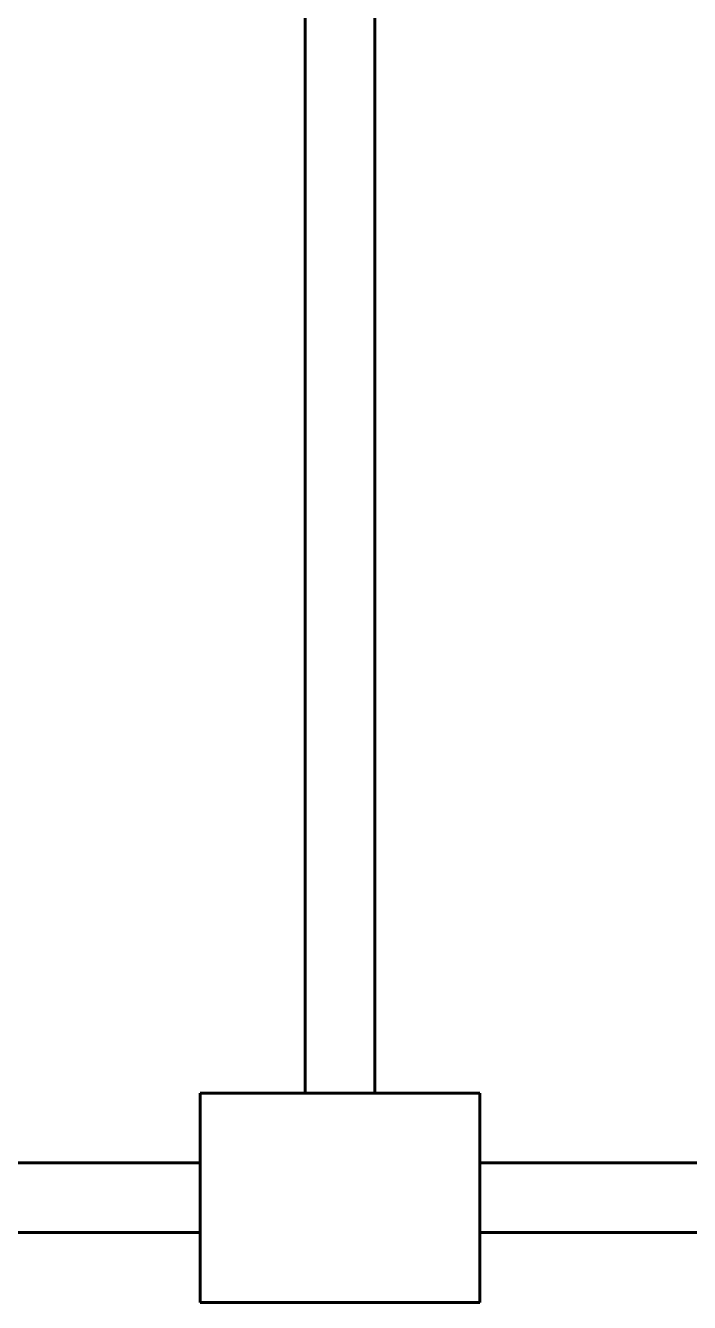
# Model space of a CAD drawing. Extents: x 0 to 297, y 0 to 292.
# Drawn here: x 228.1 to 232.85, y 69.61 to 78.75 of the extents above; entities that cross this region are included whole.
import ezdxf

# ---------------------------------------------------------------- set-up
doc = ezdxf.new("R2010")
doc.units = 0
doc.header["$MEASUREMENT"] = 0
doc.linetypes.add('K5LT_BASIC', pattern=[0])
doc.layers.add('Системный слой', color=7, linetype='Continuous')

# ---------------------------------------------------------------- blocks, each defined once
blk = doc.blocks.new('*U')
at = {"layer": 'Системный слой', "linetype": 'K5LT_BASIC', "lineweight": 60}
for p, q in [((231.3503, 71.1064), (229.3503, 71.1064)), ((229.3503, 71.1064), (229.3503, 69.6064)), ((231.3503, 71.1064), (229.3503, 71.1064)), ((229.3503, 71.1064), (229.3503, 69.6064)), ((231.3503, 71.1064), (229.3503, 71.1064)), ((229.3503, 71.1064), (229.3503, 69.6064)), ((231.3503, 71.1064), (229.3503, 71.1064)), ((229.3503, 71.1064), (229.3503, 69.6064)), ((231.3503, 69.6064), (231.3503, 71.1064)), ((231.3503, 69.6064), (231.3503, 71.1064)), ((231.3503, 69.6064), (231.3503, 71.1064)), ((231.3503, 69.6064), (231.3503, 71.1064)), ((229.3503, 69.6064), (231.3503, 69.6064)), ((229.3503, 69.6064), (231.3503, 69.6064)), ((229.3503, 69.6064), (231.3503, 69.6064)), ((229.3503, 69.6064), (231.3503, 69.6064))]:
    blk.add_line(p, q, dxfattribs=at)

msp = doc.modelspace()

# ---------------------------------------------------------------- linework, layer by layer
at = {"layer": 'Системный слой', "linetype": 'K5LT_BASIC', "lineweight": 60}
for p, q in [((230.1001, 71.1064), (230.1001, 91.1064)), ((230.6001, 71.1061), (230.6001, 91.1064)), ((230.1001, 84.1061), (230.1001, 71.1064)), ((230.6001, 71.1061), (230.6001, 84.1061)), ((231.3503, 71.1064), (229.3503, 71.1064)), ((229.3503, 69.6064), (229.3503, 71.1064)), ((229.3503, 71.1064), (229.3503, 69.6064)), ((229.3503, 71.1064), (231.3503, 71.1064)), ((231.3503, 71.1064), (229.3503, 71.1064)), ((229.3503, 69.6064), (229.3503, 71.1064)), ((229.3503, 71.1064), (229.3503, 69.6064)), ((229.3503, 71.1064), (231.3503, 71.1064)), ((231.3503, 71.1064), (229.3503, 71.1064)), ((229.3503, 69.6064), (229.3503, 71.1064)), ((229.3503, 71.1064), (229.3503, 69.6064)), ((229.3503, 71.1064), (231.3503, 71.1064)), ((229.3503, 71.1064), (229.3503, 69.6064)), ((229.3503, 71.1064), (231.3503, 71.1064)), ((231.3503, 71.1064), (229.3503, 71.1064)), ((229.3503, 69.6064), (229.3503, 71.1064)), ((229.3503, 71.1064), (229.3503, 69.6064)), ((229.3503, 71.1064), (231.3503, 71.1064)), ((229.3503, 71.1064), (229.3503, 69.6064)), ((229.3503, 71.1064), (231.3503, 71.1064)), ((231.3503, 71.1064), (231.3503, 69.6064)), ((231.3503, 71.1064), (231.3503, 69.6064)), ((231.3503, 71.1064), (231.3503, 69.6064)), ((231.3503, 71.1064), (231.3503, 69.6064)), ((231.3503, 71.1064), (231.3503, 69.6064)), ((231.3503, 71.1064), (231.3503, 69.6064)), ((231.3503, 71.1064), (231.3503, 69.6064)), ((231.3503, 71.1064), (231.3503, 69.6064)), ((231.3503, 71.1064), (231.3503, 69.6064)), ((231.3503, 71.1064), (231.3503, 69.6064)), ((231.3503, 71.1064), (231.3503, 69.6064)), ((231.3503, 71.1064), (231.3503, 69.6064)), ((231.3503, 71.1064), (231.3503, 69.6064)), ((223.3505, 70.6065), (229.3505, 70.6065)), ((231.3505, 70.6065), (237.3505, 70.6065)), ((229.3503, 70.1064), (223.3503, 70.1064)), ((237.3503, 70.1064), (231.3503, 70.1064)), ((231.3503, 69.6064), (229.3503, 69.6064)), ((229.3503, 69.6064), (231.3503, 69.6064)), ((231.3503, 69.6064), (229.3503, 69.6064)), ((229.3503, 69.6064), (231.3503, 69.6064)), ((231.3503, 69.6064), (229.3503, 69.6064)), ((231.3503, 69.6064), (229.3503, 69.6064)), ((229.3503, 69.6064), (231.3503, 69.6064)), ((231.3503, 69.6064), (229.3503, 69.6064)), ((229.3503, 69.6064), (231.3503, 69.6064)), ((231.3503, 69.6064), (229.3503, 69.6064)), ((229.3503, 69.6064), (231.3503, 69.6064)), ((231.3503, 69.6064), (229.3503, 69.6064)), ((229.3503, 69.6064), (231.3503, 69.6064)), ((230.6003, 69.6064), (229.8503, 69.6064)), ((230.6003, 69.6064), (229.8503, 69.6064)), ((230.6003, 69.6064), (229.8503, 69.6064)), ((230.6003, 69.6064), (229.8503, 69.6064)), ((230.6003, 69.6064), (229.8503, 69.6064)), ((230.6003, 69.6064), (229.8503, 69.6064))]:
    msp.add_line(p, q, dxfattribs=at)

# ---------------------------------------------------------------- block references
at = {"layer": 'Системный слой'}
msp.add_blockref('*U', (0, 0), dxfattribs=at)
msp.add_blockref('*U', (0, 0), dxfattribs=at)
msp.add_blockref('*U', (0, 0), dxfattribs=at)
msp.add_blockref('*U', (0, 0), dxfattribs=at)
msp.add_blockref('*U', (0, 0), dxfattribs=at)
msp.add_blockref('*U', (0, 0), dxfattribs=at)
msp.add_blockref('*U', (0, 0), dxfattribs=at)
msp.add_blockref('*U', (0, 0), dxfattribs=at)
msp.add_blockref('*U', (0, 0), dxfattribs=at)
msp.add_blockref('*U', (0, 0), dxfattribs=at)
msp.add_blockref('*U', (0, 0), dxfattribs=at)
msp.add_blockref('*U', (0, 0), dxfattribs=at)
msp.add_blockref('*U', (0, 0), dxfattribs=at)
msp.add_blockref('*U', (0, 0), dxfattribs=at)
msp.add_blockref('*U', (0, 0), dxfattribs=at)
msp.add_blockref('*U', (0, 0), dxfattribs=at)
msp.add_blockref('*U', (0, 0), dxfattribs=at)
msp.add_blockref('*U', (0, 0), dxfattribs=at)
msp.add_blockref('*U', (0, 0), dxfattribs=at)
msp.add_blockref('*U', (0, 0), dxfattribs=at)
msp.add_blockref('*U', (0, 0), dxfattribs=at)
msp.add_blockref('*U', (0, 0), dxfattribs=at)
msp.add_blockref('*U', (0, 0), dxfattribs=at)
msp.add_blockref('*U', (0, 0), dxfattribs=at)
msp.add_blockref('*U', (0, 0), dxfattribs=at)
msp.add_blockref('*U', (0, 0), dxfattribs=at)
msp.add_blockref('*U', (0, 0), dxfattribs=at)
msp.add_blockref('*U', (0, 0), dxfattribs=at)
msp.add_blockref('*U', (0, 0), dxfattribs=at)
msp.add_blockref('*U', (0, 0), dxfattribs=at)
msp.add_blockref('*U', (0, 0), dxfattribs=at)
msp.add_blockref('*U', (0, 0), dxfattribs=at)
msp.add_blockref('*U', (0, 0), dxfattribs=at)
msp.add_blockref('*U', (0, 0), dxfattribs=at)
msp.add_blockref('*U', (0, 0), dxfattribs=at)
msp.add_blockref('*U', (0, 0), dxfattribs=at)
msp.add_blockref('*U', (0, 0), dxfattribs=at)
msp.add_blockref('*U', (0, 0), dxfattribs=at)
msp.add_blockref('*U', (0, 0), dxfattribs=at)
msp.add_blockref('*U', (0, 0), dxfattribs=at)
msp.add_blockref('*U', (0, 0), dxfattribs=at)
msp.add_blockref('*U', (0, 0), dxfattribs=at)
msp.add_blockref('*U', (0, 0), dxfattribs=at)
msp.add_blockref('*U', (0, 0), dxfattribs=at)
msp.add_blockref('*U', (0, 0), dxfattribs=at)
msp.add_blockref('*U', (0, 0), dxfattribs=at)
msp.add_blockref('*U', (0, 0), dxfattribs=at)
msp.add_blockref('*U', (0, 0), dxfattribs=at)
msp.add_blockref('*U', (0, 0), dxfattribs=at)
msp.add_blockref('*U', (0, 0), dxfattribs=at)
msp.add_blockref('*U', (0, 0), dxfattribs=at)
msp.add_blockref('*U', (0, 0), dxfattribs=at)
msp.add_blockref('*U', (0, 0), dxfattribs=at)
msp.add_blockref('*U', (0, 0), dxfattribs=at)
msp.add_blockref('*U', (0, 0), dxfattribs=at)
msp.add_blockref('*U', (0, 0), dxfattribs=at)
msp.add_blockref('*U', (0, 0), dxfattribs=at)
msp.add_blockref('*U', (0, 0), dxfattribs=at)
msp.add_blockref('*U', (0, 0), dxfattribs=at)
msp.add_blockref('*U', (0, 0), dxfattribs=at)
msp.add_blockref('*U', (0, 0), dxfattribs=at)
msp.add_blockref('*U', (0, 0), dxfattribs=at)
msp.add_blockref('*U', (0, 0), dxfattribs=at)
msp.add_blockref('*U', (0, 0), dxfattribs=at)
msp.add_blockref('*U', (0, 0), dxfattribs=at)
msp.add_blockref('*U', (0, 0), dxfattribs=at)
msp.add_blockref('*U', (0, 0), dxfattribs=at)
msp.add_blockref('*U', (0, 0), dxfattribs=at)
msp.add_blockref('*U', (0, 0), dxfattribs=at)
msp.add_blockref('*U', (0, 0), dxfattribs=at)
msp.add_blockref('*U', (0, 0), dxfattribs=at)
msp.add_blockref('*U', (0, 0), dxfattribs=at)
msp.add_blockref('*U', (0, 0), dxfattribs=at)
msp.add_blockref('*U', (0, 0), dxfattribs=at)
msp.add_blockref('*U', (0, 0), dxfattribs=at)
msp.add_blockref('*U', (0, 0), dxfattribs=at)
msp.add_blockref('*U', (0, 0), dxfattribs=at)
msp.add_blockref('*U', (0, 0), dxfattribs=at)
msp.add_blockref('*U', (0, 0), dxfattribs=at)
msp.add_blockref('*U', (0, 0), dxfattribs=at)
msp.add_blockref('*U', (0, 0), dxfattribs=at)
msp.add_blockref('*U', (0, 0), dxfattribs=at)
msp.add_blockref('*U', (0, 0), dxfattribs=at)
msp.add_blockref('*U', (0, 0), dxfattribs=at)
msp.add_blockref('*U', (0, 0), dxfattribs=at)
msp.add_blockref('*U', (0, 0), dxfattribs=at)
msp.add_blockref('*U', (0, 0), dxfattribs=at)
msp.add_blockref('*U', (0, 0), dxfattribs=at)
msp.add_blockref('*U', (0, 0), dxfattribs=at)
msp.add_blockref('*U', (0, 0), dxfattribs=at)
msp.add_blockref('*U', (0, 0), dxfattribs=at)
msp.add_blockref('*U', (0, 0), dxfattribs=at)
msp.add_blockref('*U', (0, 0), dxfattribs=at)
msp.add_blockref('*U', (0, 0), dxfattribs=at)
msp.add_blockref('*U', (0, 0), dxfattribs=at)
msp.add_blockref('*U', (0, 0), dxfattribs=at)
msp.add_blockref('*U', (0, 0), dxfattribs=at)
msp.add_blockref('*U', (0, 0), dxfattribs=at)
msp.add_blockref('*U', (0, 0), dxfattribs=at)
msp.add_blockref('*U', (0, 0), dxfattribs=at)
msp.add_blockref('*U', (0, 0), dxfattribs=at)
msp.add_blockref('*U', (0, 0), dxfattribs=at)
msp.add_blockref('*U', (0, 0), dxfattribs=at)
msp.add_blockref('*U', (0, 0), dxfattribs=at)
msp.add_blockref('*U', (0, 0), dxfattribs=at)
msp.add_blockref('*U', (0, 0), dxfattribs=at)
msp.add_blockref('*U', (0, 0), dxfattribs=at)
msp.add_blockref('*U', (0, 0), dxfattribs=at)
msp.add_blockref('*U', (0, 0), dxfattribs=at)
msp.add_blockref('*U', (0, 0), dxfattribs=at)
msp.add_blockref('*U', (0, 0), dxfattribs=at)
msp.add_blockref('*U', (0, 0), dxfattribs=at)
msp.add_blockref('*U', (0, 0), dxfattribs=at)
msp.add_blockref('*U', (0, 0), dxfattribs=at)
msp.add_blockref('*U', (0, 0), dxfattribs=at)
msp.add_blockref('*U', (0, 0), dxfattribs=at)
msp.add_blockref('*U', (0, 0), dxfattribs=at)
msp.add_blockref('*U', (0, 0), dxfattribs=at)
msp.add_blockref('*U', (0, 0), dxfattribs=at)
msp.add_blockref('*U', (0, 0), dxfattribs=at)
msp.add_blockref('*U', (0, 0), dxfattribs=at)
msp.add_blockref('*U', (0, 0), dxfattribs=at)
msp.add_blockref('*U', (0, 0), dxfattribs=at)
msp.add_blockref('*U', (0, 0), dxfattribs=at)
msp.add_blockref('*U', (0, 0), dxfattribs=at)
msp.add_blockref('*U', (0, 0), dxfattribs=at)
msp.add_blockref('*U', (0, 0), dxfattribs=at)
msp.add_blockref('*U', (0, 0), dxfattribs=at)
msp.add_blockref('*U', (0, 0), dxfattribs=at)
msp.add_blockref('*U', (0, 0), dxfattribs=at)
msp.add_blockref('*U', (0, 0), dxfattribs=at)
msp.add_blockref('*U', (0, 0), dxfattribs=at)
msp.add_blockref('*U', (0, 0), dxfattribs=at)
msp.add_blockref('*U', (0, 0), dxfattribs=at)
msp.add_blockref('*U', (0, 0), dxfattribs=at)
msp.add_blockref('*U', (0, 0), dxfattribs=at)
msp.add_blockref('*U', (0, 0), dxfattribs=at)
msp.add_blockref('*U', (0, 0), dxfattribs=at)
msp.add_blockref('*U', (0, 0), dxfattribs=at)
msp.add_blockref('*U', (0, 0), dxfattribs=at)
msp.add_blockref('*U', (0, 0), dxfattribs=at)
msp.add_blockref('*U', (0, 0), dxfattribs=at)
msp.add_blockref('*U', (0, 0), dxfattribs=at)
msp.add_blockref('*U', (0, 0), dxfattribs=at)
msp.add_blockref('*U', (0, 0), dxfattribs=at)
msp.add_blockref('*U', (0, 0), dxfattribs=at)
msp.add_blockref('*U', (0, 0), dxfattribs=at)
msp.add_blockref('*U', (0, 0), dxfattribs=at)
msp.add_blockref('*U', (0, 0), dxfattribs=at)
msp.add_blockref('*U', (0, 0), dxfattribs=at)
msp.add_blockref('*U', (0, 0), dxfattribs=at)
msp.add_blockref('*U', (0, 0), dxfattribs=at)
msp.add_blockref('*U', (0, 0), dxfattribs=at)
msp.add_blockref('*U', (0, 0), dxfattribs=at)
msp.add_blockref('*U', (0, 0), dxfattribs=at)
msp.add_blockref('*U', (0, 0), dxfattribs=at)
msp.add_blockref('*U', (0, 0), dxfattribs=at)
msp.add_blockref('*U', (0, 0), dxfattribs=at)
msp.add_blockref('*U', (0, 0), dxfattribs=at)
msp.add_blockref('*U', (0, 0), dxfattribs=at)
msp.add_blockref('*U', (0, 0), dxfattribs=at)
msp.add_blockref('*U', (0, 0), dxfattribs=at)
msp.add_blockref('*U', (0, 0), dxfattribs=at)
msp.add_blockref('*U', (0, 0), dxfattribs=at)
msp.add_blockref('*U', (0, 0), dxfattribs=at)
msp.add_blockref('*U', (0, 0), dxfattribs=at)
msp.add_blockref('*U', (0, 0), dxfattribs=at)
msp.add_blockref('*U', (0, 0), dxfattribs=at)
msp.add_blockref('*U', (0, 0), dxfattribs=at)
msp.add_blockref('*U', (0, 0), dxfattribs=at)
msp.add_blockref('*U', (0, 0), dxfattribs=at)
msp.add_blockref('*U', (0, 0), dxfattribs=at)
msp.add_blockref('*U', (0, 0), dxfattribs=at)
msp.add_blockref('*U', (0, 0), dxfattribs=at)
msp.add_blockref('*U', (0, 0), dxfattribs=at)
msp.add_blockref('*U', (0, 0), dxfattribs=at)
msp.add_blockref('*U', (0, 0), dxfattribs=at)
msp.add_blockref('*U', (0, 0), dxfattribs=at)
msp.add_blockref('*U', (0, 0), dxfattribs=at)
msp.add_blockref('*U', (0, 0), dxfattribs=at)
msp.add_blockref('*U', (0, 0), dxfattribs=at)
msp.add_blockref('*U', (0, 0), dxfattribs=at)
msp.add_blockref('*U', (0, 0), dxfattribs=at)
msp.add_blockref('*U', (0, 0), dxfattribs=at)
msp.add_blockref('*U', (0, 0), dxfattribs=at)
msp.add_blockref('*U', (0, 0), dxfattribs=at)
msp.add_blockref('*U', (0, 0), dxfattribs=at)
msp.add_blockref('*U', (0, 0), dxfattribs=at)
msp.add_blockref('*U', (0, 0), dxfattribs=at)
msp.add_blockref('*U', (0, 0), dxfattribs=at)
msp.add_blockref('*U', (0, 0), dxfattribs=at)
msp.add_blockref('*U', (0, 0), dxfattribs=at)
msp.add_blockref('*U', (0, 0), dxfattribs=at)
msp.add_blockref('*U', (0, 0), dxfattribs=at)
msp.add_blockref('*U', (0, 0), dxfattribs=at)
msp.add_blockref('*U', (0, 0), dxfattribs=at)
msp.add_blockref('*U', (0, 0), dxfattribs=at)
msp.add_blockref('*U', (0, 0), dxfattribs=at)
msp.add_blockref('*U', (0, 0), dxfattribs=at)
msp.add_blockref('*U', (0, 0), dxfattribs=at)
msp.add_blockref('*U', (0, 0), dxfattribs=at)
msp.add_blockref('*U', (0, 0), dxfattribs=at)
msp.add_blockref('*U', (0, 0), dxfattribs=at)
msp.add_blockref('*U', (0, 0), dxfattribs=at)
msp.add_blockref('*U', (0, 0), dxfattribs=at)
msp.add_blockref('*U', (0, 0), dxfattribs=at)
msp.add_blockref('*U', (0, 0), dxfattribs=at)
msp.add_blockref('*U', (0, 0), dxfattribs=at)
msp.add_blockref('*U', (0, 0), dxfattribs=at)
msp.add_blockref('*U', (0, 0), dxfattribs=at)
msp.add_blockref('*U', (0, 0), dxfattribs=at)
msp.add_blockref('*U', (0, 0), dxfattribs=at)
msp.add_blockref('*U', (0, 0), dxfattribs=at)
msp.add_blockref('*U', (0, 0), dxfattribs=at)
msp.add_blockref('*U', (0, 0), dxfattribs=at)
msp.add_blockref('*U', (0, 0), dxfattribs=at)
msp.add_blockref('*U', (0, 0), dxfattribs=at)
msp.add_blockref('*U', (0, 0), dxfattribs=at)
msp.add_blockref('*U', (0, 0), dxfattribs=at)
msp.add_blockref('*U', (0, 0), dxfattribs=at)
msp.add_blockref('*U', (0, 0), dxfattribs=at)
msp.add_blockref('*U', (0, 0), dxfattribs=at)
msp.add_blockref('*U', (0, 0), dxfattribs=at)
msp.add_blockref('*U', (0, 0), dxfattribs=at)
msp.add_blockref('*U', (0, 0), dxfattribs=at)
msp.add_blockref('*U', (0, 0), dxfattribs=at)
msp.add_blockref('*U', (0, 0), dxfattribs=at)
msp.add_blockref('*U', (0, 0), dxfattribs=at)
msp.add_blockref('*U', (0, 0), dxfattribs=at)
msp.add_blockref('*U', (0, 0), dxfattribs=at)
msp.add_blockref('*U', (0, 0), dxfattribs=at)
msp.add_blockref('*U', (0, 0), dxfattribs=at)
msp.add_blockref('*U', (0, 0), dxfattribs=at)
msp.add_blockref('*U', (0, 0), dxfattribs=at)
msp.add_blockref('*U', (0, 0), dxfattribs=at)
msp.add_blockref('*U', (0, 0), dxfattribs=at)
msp.add_blockref('*U', (0, 0), dxfattribs=at)
msp.add_blockref('*U', (0, 0), dxfattribs=at)
msp.add_blockref('*U', (0, 0), dxfattribs=at)
msp.add_blockref('*U', (0, 0), dxfattribs=at)
msp.add_blockref('*U', (0, 0), dxfattribs=at)
msp.add_blockref('*U', (0, 0), dxfattribs=at)
msp.add_blockref('*U', (0, 0), dxfattribs=at)
msp.add_blockref('*U', (0, 0), dxfattribs=at)
msp.add_blockref('*U', (0, 0), dxfattribs=at)
msp.add_blockref('*U', (0, 0), dxfattribs=at)
msp.add_blockref('*U', (0, 0), dxfattribs=at)
msp.add_blockref('*U', (0, 0), dxfattribs=at)
msp.add_blockref('*U', (0, 0), dxfattribs=at)
msp.add_blockref('*U', (0, 0), dxfattribs=at)
msp.add_blockref('*U', (0, 0), dxfattribs=at)
msp.add_blockref('*U', (0, 0), dxfattribs=at)
msp.add_blockref('*U', (0, 0), dxfattribs=at)
msp.add_blockref('*U', (0, 0), dxfattribs=at)
msp.add_blockref('*U', (0, 0), dxfattribs=at)
msp.add_blockref('*U', (0, 0), dxfattribs=at)
msp.add_blockref('*U', (0, 0), dxfattribs=at)
msp.add_blockref('*U', (0, 0), dxfattribs=at)
msp.add_blockref('*U', (0, 0), dxfattribs=at)
msp.add_blockref('*U', (0, 0), dxfattribs=at)
msp.add_blockref('*U', (0, 0), dxfattribs=at)
msp.add_blockref('*U', (0, 0), dxfattribs=at)
msp.add_blockref('*U', (0, 0), dxfattribs=at)
msp.add_blockref('*U', (0, 0), dxfattribs=at)
msp.add_blockref('*U', (0, 0), dxfattribs=at)
msp.add_blockref('*U', (0, 0), dxfattribs=at)
msp.add_blockref('*U', (0, 0), dxfattribs=at)
msp.add_blockref('*U', (0, 0), dxfattribs=at)
msp.add_blockref('*U', (0, 0), dxfattribs=at)
msp.add_blockref('*U', (0, 0), dxfattribs=at)
msp.add_blockref('*U', (0, 0), dxfattribs=at)
msp.add_blockref('*U', (0, 0), dxfattribs=at)
msp.add_blockref('*U', (0, 0), dxfattribs=at)
msp.add_blockref('*U', (0, 0), dxfattribs=at)
msp.add_blockref('*U', (0, 0), dxfattribs=at)
msp.add_blockref('*U', (0, 0), dxfattribs=at)
msp.add_blockref('*U', (0, 0), dxfattribs=at)
msp.add_blockref('*U', (0, 0), dxfattribs=at)
msp.add_blockref('*U', (0, 0), dxfattribs=at)
msp.add_blockref('*U', (0, 0), dxfattribs=at)
msp.add_blockref('*U', (0, 0), dxfattribs=at)
msp.add_blockref('*U', (0, 0), dxfattribs=at)
msp.add_blockref('*U', (0, 0), dxfattribs=at)
msp.add_blockref('*U', (0, 0), dxfattribs=at)
msp.add_blockref('*U', (0, 0), dxfattribs=at)
msp.add_blockref('*U', (0, 0), dxfattribs=at)
msp.add_blockref('*U', (0, 0), dxfattribs=at)
msp.add_blockref('*U', (0, 0), dxfattribs=at)
msp.add_blockref('*U', (0, 0), dxfattribs=at)
msp.add_blockref('*U', (0, 0), dxfattribs=at)
msp.add_blockref('*U', (0, 0), dxfattribs=at)
msp.add_blockref('*U', (0, 0), dxfattribs=at)
msp.add_blockref('*U', (0, 0), dxfattribs=at)
msp.add_blockref('*U', (0, 0), dxfattribs=at)
msp.add_blockref('*U', (0, 0), dxfattribs=at)
msp.add_blockref('*U', (0, 0), dxfattribs=at)
msp.add_blockref('*U', (0, 0), dxfattribs=at)
msp.add_blockref('*U', (0, 0), dxfattribs=at)
msp.add_blockref('*U', (0, 0), dxfattribs=at)
msp.add_blockref('*U', (0, 0), dxfattribs=at)
msp.add_blockref('*U', (0, 0), dxfattribs=at)
msp.add_blockref('*U', (0, 0), dxfattribs=at)
msp.add_blockref('*U', (0, 0), dxfattribs=at)
msp.add_blockref('*U', (0, 0), dxfattribs=at)
msp.add_blockref('*U', (0, 0), dxfattribs=at)

doc.saveas('drawing.dxf')
